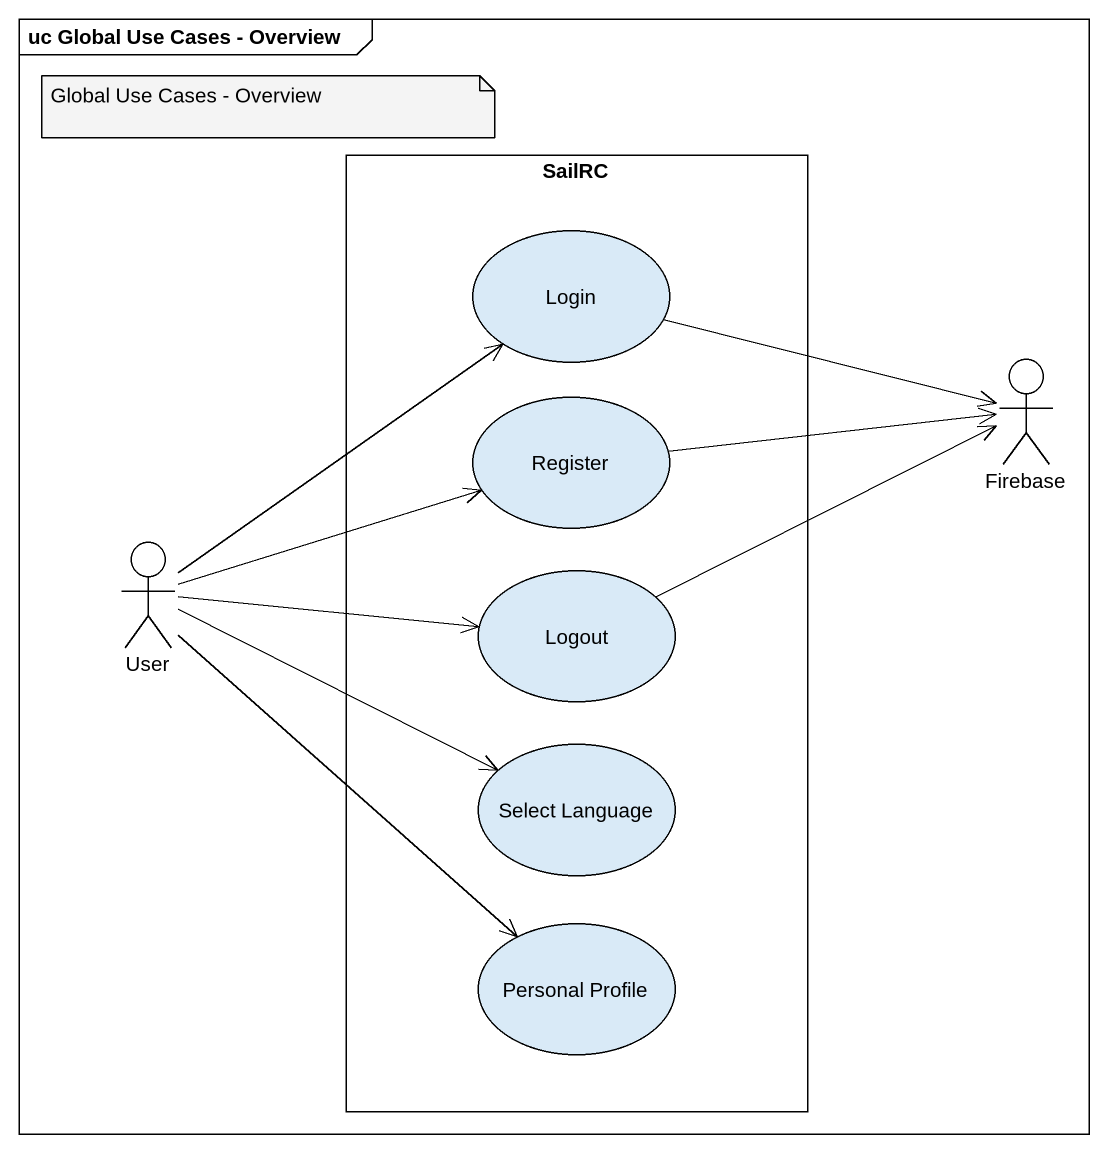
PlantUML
@startuml
mainframe uc Global Use Cases - Overview
rectangle SailRC {
  usecase Login
  usecase Register
  usecase Logout
  usecase "Select Language" as Select_Language
  usecase "Personal Profile" as Personal_Profile
}
actor Firebase
actor User
Login -right-> Firebase
Register -right-> Firebase
User -up-> Login
User -right-> Register
User -right-> Logout
User -right-> Select_Language
User --> Personal_Profile
Logout -right-> Firebase
note as N1
  Global Use Cases - Overview
end note
@enduml
